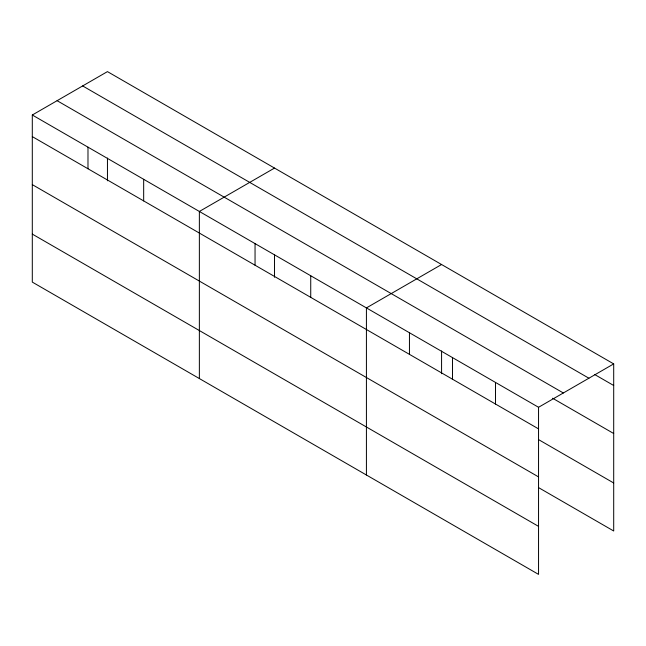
<?xml version="1.0" encoding="UTF-8"?>
<svg xmlns="http://www.w3.org/2000/svg" width="646" height="646" viewBox="0 0 646 646"><rect width="100%" height="100%" fill="white"/><g stroke="black" fill="none" stroke-linecap="round" stroke-linejoin="round"><path stroke-width="0.97" d="M32.3 115.004L538.546 407.287L538.546 574.383L32.3 282.1L32.3 115.004L107.454 71.617L613.7 363.9L613.7 530.996L538.829 487.762M274.518 168.073L199.364 211.46L199.364 378.556M441.573 264.521L366.419 307.908L366.419 475.004M538.546 407.287L613.7 363.9M594.764 374.567L613.7 385.5M82.656 85.934L588.902 378.217M57.098 100.687L563.344 392.97M552.596 398.235L613.7 433.514M32.3 136.613L538.546 428.887M538.829 439.756L613.7 482.982M32.3 184.627L538.546 476.901M32.3 234.094L538.546 526.369M495.514 382.44L495.514 404.049M452.483 357.601L452.483 379.202M441.573 350.956L441.573 373.711M409.451 332.755L409.451 354.363M310.734 275.761L310.734 297.362M274.518 254.508L274.518 277.263M255.049 243.607L255.049 265.215M143.67 179.305L143.67 200.914M107.454 158.052L107.454 180.807M87.985 147.159L87.985 168.759"/></g></svg>
